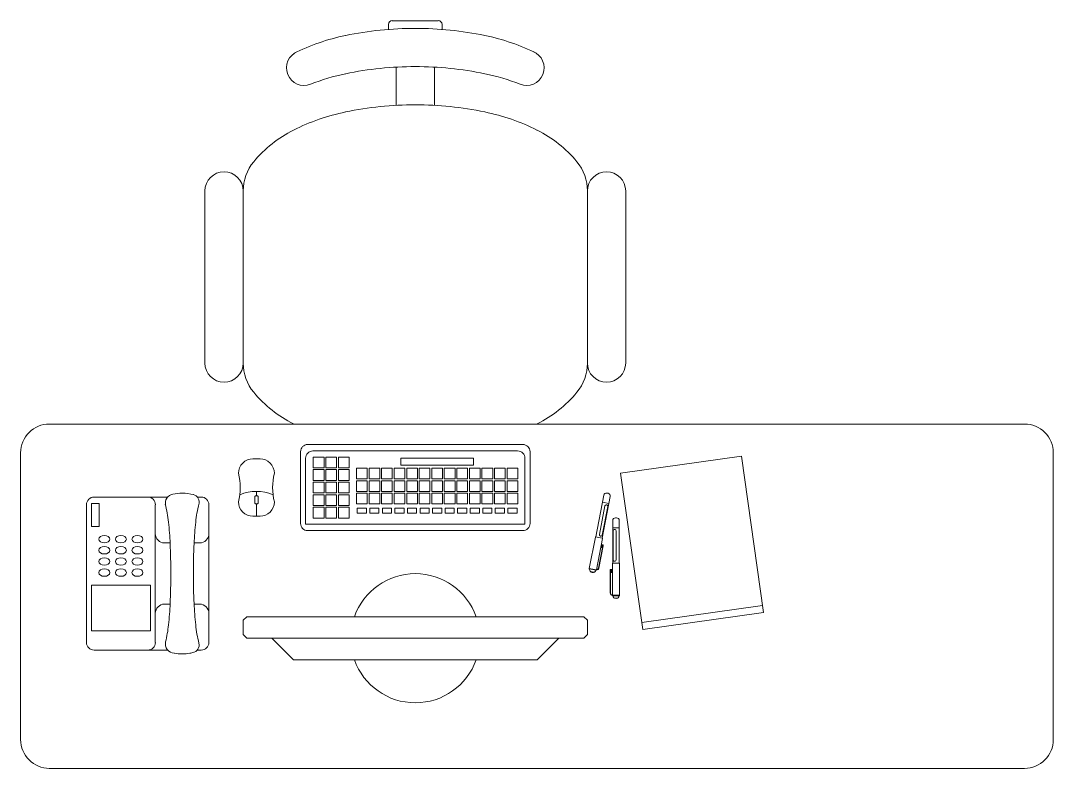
# Model space of a CAD drawing. Header units: millimetres. Extents: x 1551 to 1744, y 1536 to 1676.
# Drawn here: x 1720.92 to 1722.36, y 1641.251 to 1642.293 of the extents above; entities that cross this region are included whole.
import ezdxf

# ---------------------------------------------------------------- set-up
doc = ezdxf.new("R2010")
doc.units = ezdxf.units.MM
doc.layers.add('03_Fina', color=7, linetype='Continuous', lineweight=9)

# ---------------------------------------------------------------- blocks, each defined once
blk = doc.blocks.new('*U81')
blk.add_lwpolyline([(-0.0075, -0.0075), (0.0075, -0.0075), (0.0075, 0.0075), (-0.0075, 0.0075)], close=True)
blk = doc.blocks.new('*U82')
at = {"layer": '03_Fina', "color": 0, "linetype": 'ByBlock', "lineweight": -2, "transparency": 16777216}
for p in [(0, 0), (0.0175, 0), (0.035, 0), (0.0525, 0), (0.07, 0), (0.0875, 0), (0.105, 0), (0.1225, 0), (0.14, 0), (0.1575, 0), (0.175, 0), (0.1925, 0), (0.21, 0), (0, -0.0175), (0.0175, -0.0175), (0.035, -0.0175), (0.0525, -0.0175), (0.07, -0.0175), (0.0875, -0.0175), (0.105, -0.0175), (0.1225, -0.0175), (0.14, -0.0175), (0.1575, -0.0175), (0.175, -0.0175), (0.1925, -0.0175), (0.21, -0.0175), (0, -0.035), (0.0175, -0.035), (0.035, -0.035), (0.0525, -0.035), (0.07, -0.035), (0.0875, -0.035), (0.105, -0.035), (0.1225, -0.035), (0.14, -0.035), (0.1575, -0.035), (0.175, -0.035), (0.1925, -0.035), (0.21, -0.035)]:
    blk.add_blockref('*U81', p, dxfattribs=at)
blk = doc.blocks.new('*U75')
blk.add_lwpolyline([(-0.0075, -0.0075), (0.0075, -0.0075), (0.0075, 0.0075), (-0.0075, 0.0075)], close=True)
blk = doc.blocks.new('*U76')
at = {"layer": '03_Fina', "color": 0, "linetype": 'ByBlock', "lineweight": -2, "transparency": 16777216}
for p in [(0, 0), (0.0175, 0), (0.035, 0), (0, -0.0175), (0.0175, -0.0175), (0.035, -0.0175), (0, -0.035), (0.0175, -0.035), (0.035, -0.035), (0, -0.0525), (0.0175, -0.0525), (0.035, -0.0525), (0, -0.07), (0.0175, -0.07), (0.035, -0.07)]:
    blk.add_blockref('*U75', p, dxfattribs=at)
blk = doc.blocks.new('*U77')
blk.add_lwpolyline([(-0.0064, 0.0037), (0.0064, 0.0037), (0.0064, -0.0037), (-0.0064, -0.0037)], close=True)
blk = doc.blocks.new('*U78')
at = {"layer": '03_Fina', "color": 0, "linetype": 'ByBlock', "lineweight": -2, "transparency": 16777216}
for p in [(0, 0), (0.0175, 0), (0.035, 0), (0.0525, 0), (0.07, 0), (0.0875, 0), (0.105, 0), (0.1225, 0), (0.14, 0), (0.1575, 0), (0.175, 0), (0.1925, 0), (0.21, 0)]:
    blk.add_blockref('*U77', p, dxfattribs=at)
blk = doc.blocks.new('*U79')
blk.add_ellipse((0, 0), major_axis=(-0.0077, 0), ratio=0.672701)
blk = doc.blocks.new('*U80')
at = {"layer": '03_Fina', "color": 0, "linetype": 'ByBlock', "lineweight": -2, "transparency": 16777216}
for p in [(0, 0), (0.0231, 0), (0.0462, 0), (0, -0.0155), (0.0231, -0.0155), (0.0462, -0.0155), (0, -0.0311), (0.0231, -0.0311), (0.0462, -0.0311), (0, -0.0466), (0.0231, -0.0466), (0.0462, -0.0466)]:
    blk.add_blockref('*U79', p, dxfattribs=at)

msp = doc.modelspace()

# ---------------------------------------------------------------- linework, layer by layer
at = {"layer": '03_Fina', "color": 252, "lineweight": 9, "true_color": 0x939598}
for p, q in [((1721.5019, 1642.2929), (1721.4379, 1642.2929)), ((1721.4326, 1642.2808), (1721.4326, 1642.2876)), ((1721.5073, 1642.2808), (1721.5073, 1642.2876)), ((1721.4433, 1642.2282), (1721.4433, 1642.1748)), ((1721.4966, 1642.2282), (1721.4966, 1642.1748)), ((1721.1766, 1642.0556), (1721.1766, 1641.8156)), ((1721.2299, 1642.0556), (1721.2299, 1641.8156)), ((1721.7099, 1642.0556), (1721.7099, 1641.8156)), ((1721.7633, 1642.0556), (1721.7633, 1641.8156)), ((1721.1247, 1641.6289), (1721.0221, 1641.6289)), ((1721.1714, 1641.6289), (1721.166, 1641.6289)), ((1721.2484, 1641.6367), (1721.2484, 1641.6306)), ((1721.0114, 1641.4262), (1721.0114, 1641.6182)), ((1721.029, 1641.62), (1721.0184, 1641.62)), ((1721.0184, 1641.588), (1721.0184, 1641.62)), ((1721.029, 1641.588), (1721.029, 1641.62)), ((1721.1074, 1641.4262), (1721.1074, 1641.6182)), ((1721.1821, 1641.4262), (1721.1821, 1641.6182)), ((1721.2484, 1641.6194), (1721.2484, 1641.6021)), ((1721.7309, 1641.6216), (1721.7397, 1641.6199)), ((1721.029, 1641.588), (1721.0184, 1641.588)), ((1721.7543, 1641.5861), (1721.7453, 1641.5861)), ((1721.7126, 1641.5291), (1721.721, 1641.573)), ((1721.7214, 1641.5733), (1721.7306, 1641.5715)), ((1721.1281, 1641.5649), (1721.1202, 1641.5649)), ((1721.1693, 1641.5649), (1721.1614, 1641.5649)), ((1721.7308, 1641.5711), (1721.7224, 1641.5272)), ((1721.7224, 1641.5272), (1721.7126, 1641.5291)), ((1721.713, 1641.5286), (1721.7218, 1641.5269)), ((1721.7448, 1641.5365), (1721.7448, 1641.4919)), ((1721.7545, 1641.5369), (1721.7452, 1641.5369)), ((1721.7548, 1641.4919), (1721.7548, 1641.5365)), ((1721.7191, 1641.524), (1721.7144, 1641.5249)), ((1721.7191, 1641.524), (1721.7191, 1641.524)), ((1721.7224, 1641.5272), (1721.7224, 1641.5272)), ((1721.1005, 1641.5062), (1721.0184, 1641.5062)), ((1721.0184, 1641.5062), (1721.0184, 1641.4422)), ((1721.1005, 1641.5062), (1721.1005, 1641.4422)), ((1721.7448, 1641.4919), (1721.7448, 1641.4919)), ((1721.7448, 1641.4919), (1721.7548, 1641.4919)), ((1721.7543, 1641.4914), (1721.7454, 1641.4914)), ((1721.7475, 1641.488), (1721.7475, 1641.488)), ((1721.7475, 1641.488), (1721.7522, 1641.488)), ((1721.1281, 1641.4796), (1721.1202, 1641.4796)), ((1721.1693, 1641.4796), (1721.1614, 1641.4796)), ((1721.1005, 1641.4422), (1721.0184, 1641.4422)), ((1721.1247, 1641.4156), (1721.0221, 1641.4156)), ((1721.1714, 1641.4156), (1721.1658, 1641.4156))]:
    msp.add_line(p, q, dxfattribs=at)
for points in [[(1720.9596, 1641.7307), (1722.3196, 1641.7307, -0.414214), (1722.3596, 1641.6907), (1722.3596, 1641.2907, -0.414214), (1722.3196, 1641.2507), (1720.9596, 1641.2507, -0.414214), (1720.9196, 1641.2907), (1720.9196, 1641.6907, -0.414214)], [(1721.6199, 1641.7021), (1721.3199, 1641.7021, 0.414214), (1721.3099, 1641.6921), (1721.3099, 1641.5921, 0.414214), (1721.3199, 1641.5821), (1721.6199, 1641.5821, 0.414214), (1721.6299, 1641.5921), (1721.6299, 1641.6921, 0.414214)], [(1721.6228, 1641.5911), (1721.317, 1641.5911), (1721.317, 1641.6829, -0.414214), (1721.3272, 1641.6931), (1721.6126, 1641.6931, -0.414214), (1721.6228, 1641.6829)], [(1721.2534, 1641.6821), (1721.2434, 1641.6821, 0.414214), (1721.2234, 1641.6621, -0.125), (1721.2234, 1641.6221, 0.414214), (1721.2434, 1641.6021), (1721.2534, 1641.6021, 0.414214), (1721.2734, 1641.6221, -0.125), (1721.2734, 1641.6621, 0.414214)], [(1721.2496, 1641.6194), (1721.2473, 1641.6194, -0.414214), (1721.2461, 1641.6206), (1721.2461, 1641.6294, -0.414214), (1721.2473, 1641.6306), (1721.2496, 1641.6306, -0.414214), (1721.2508, 1641.6294), (1721.2508, 1641.6206, -0.414214)], [(1721.7282, 1641.5745), (1721.7285, 1641.5744, 0.414214), (1721.7307, 1641.5759), (1721.7384, 1641.6157, 0.414214), (1721.7369, 1641.6179), (1721.7366, 1641.618, 0.414214), (1721.7344, 1641.6165), (1721.7267, 1641.5767, 0.414214)], [(1721.748, 1641.5393), (1721.7477, 1641.5393, -0.414214), (1721.7459, 1641.5412), (1721.7459, 1641.5818, -0.414214), (1721.7477, 1641.5836), (1721.748, 1641.5836, -0.414214), (1721.7499, 1641.5818), (1721.7499, 1641.5412, -0.414214)]]:
    msp.add_lwpolyline(points, format="xyb", close=True, dxfattribs=at)
for points in [[(1721.5513, 1641.6735), (1721.4496, 1641.6735), (1721.4496, 1641.6833), (1721.5513, 1641.6833)], [(1721.9246, 1641.6858), (1721.7562, 1641.662), (1721.7871, 1641.4442), (1721.9554, 1641.468)], [(1721.954, 1641.4779), (1721.7857, 1641.4541), (1721.7871, 1641.4442), (1721.9554, 1641.468)], [(1721.7049, 1641.4621), (1721.2349, 1641.4621), (1721.2299, 1641.4571), (1721.2299, 1641.4371), (1721.2349, 1641.4321), (1721.7049, 1641.4321), (1721.7099, 1641.4371), (1721.7099, 1641.4571)], [(1721.2699, 1641.4321), (1721.2999, 1641.4021), (1721.6399, 1641.4021), (1721.6699, 1641.4321)]]:
    msp.add_lwpolyline(points, close=True, dxfattribs=at)
for points in [[(1721.7216, 1641.5732), (1721.7328, 1641.6314, -0.414214), (1721.7372, 1641.6344), (1721.7387, 1641.6341, -0.414214), (1721.7416, 1641.6297), (1721.7304, 1641.5715)], [(1721.7543, 1641.5369), (1721.7543, 1641.5961, 0.414214), (1721.7506, 1641.5999), (1721.7491, 1641.5999, 0.414214), (1721.7453, 1641.5961), (1721.7453, 1641.5369)], [(1721.7225, 1641.5279, 0.414214), (1721.7254, 1641.5298), (1721.7315, 1641.5611, 0.414214), (1721.731, 1641.5619), (1721.731, 1641.5619, 0.414214), (1721.7302, 1641.5614), (1721.7299, 1641.5596, 0.317837), (1721.7302, 1641.559, -0.317837), (1721.7303, 1641.5587), (1721.7303, 1641.5587, -0.517638), (1721.7299, 1641.5584, -0.317837), (1721.7293, 1641.5598), (1721.7296, 1641.5615, -0.414214), (1721.7311, 1641.5625, -0.414214), (1721.7321, 1641.561), (1721.726, 1641.5297, -0.414214), (1721.7224, 1641.5272)], [(1721.7448, 1641.4925, -0.414214), (1721.7423, 1641.495), (1721.7423, 1641.5269, -0.414214), (1721.743, 1641.5275), (1721.743, 1641.5275, -0.414214), (1721.7436, 1641.5269), (1721.7436, 1641.5251, -0.317837), (1721.7432, 1641.5245, 0.317837), (1721.743, 1641.5242), (1721.743, 1641.5242, 0.517638), (1721.7434, 1641.5239, 0.317837), (1721.7442, 1641.5251), (1721.7442, 1641.5269, 0.414214), (1721.743, 1641.5281, 0.414214), (1721.7417, 1641.5269), (1721.7417, 1641.495, 0.414214), (1721.7448, 1641.4919)]]:
    msp.add_lwpolyline(points, format="xyb", dxfattribs=at)
for centre, radius, start, end in [((1721.4379, 1642.2876), 0.00533, 90, 180), ((1721.5019, 1642.2876), 0.00533, 0, 90), ((1721.4699, 1641.8036), 0.4786, 90, 101.7009), ((1721.4699, 1641.8036), 0.4786, 78.2991, 90), ((1721.4331, 1641.9813), 0.2972, 101.7009, 116.5651), ((1721.5067, 1641.9813), 0.2972, 63.4349, 78.2991), ((1721.3148, 1642.2271), 0.0245, 111.5813, 291.5813), ((1721.625, 1642.2271), 0.0245, 248.4187, 68.4187), ((1721.4699, 1641.7503), 0.4786, 90, 101.7009), ((1721.4699, 1641.7503), 0.4786, 78.2991, 90), ((1721.4331, 1641.9279), 0.2972, 101.7009, 111.5813), ((1721.5067, 1641.9279), 0.2972, 68.4187, 78.2991), ((1721.4331, 1641.8746), 0.2972, 101.7009, 116.5651), ((1721.4699, 1641.697), 0.4786, 90, 101.7009), ((1721.4699, 1641.697), 0.4786, 78.2991, 90), ((1721.5067, 1641.8746), 0.2972, 63.4349, 78.2991), ((1721.3773, 1641.9863), 0.1723, 116.5651, 140.3607), ((1721.5626, 1641.9863), 0.1723, 39.6393, 63.4349), ((1721.2936, 1642.0556), 0.0637, 140.3607, 180), ((1721.6462, 1642.0556), 0.0637, 0, 39.6393), ((1721.2033, 1642.0556), 0.0267, 0, 180), ((1721.7366, 1642.0556), 0.0267, 0, 180), ((1721.2033, 1641.8156), 0.0267, 180, 0), ((1721.2936, 1641.8156), 0.0637, 180, 219.6393), ((1721.6462, 1641.8156), 0.0637, 320.3607, 0), ((1721.7366, 1641.8156), 0.0267, 180, 0), ((1721.3773, 1641.8849), 0.1723, 219.6393, 243.4349), ((1721.5626, 1641.8849), 0.1723, 296.5651, 320.3607), ((1721.0221, 1641.6182), 0.0107, 90, 180), ((1721.0968, 1641.6182), 0.0107, 0, 90), ((1721.1342, 1641.6204), 0.0128, 101.2958, 193.3617), ((1721.1448, 1641.5677), 0.0665, 90, 101.2958), ((1721.1448, 1641.5677), 0.0665, 76.0825, 90), ((1721.1579, 1641.622), 0.0107, 340.2489, 76.4245), ((1721.1714, 1641.6182), 0.0107, 0, 90), ((1721.2484, 1641.5763), 0.0604, 67.5, 112.5), ((1720.9365, 1641.5734), 0.1904, 6.1675, 13.8968), ((1721.1332, 1641.6343), 0.0197, 233.5958, 233.7272), ((1721.353, 1641.5734), 0.1904, 166.1032, 173.8325), ((1720.6546, 1641.543), 0.474, 2.5629, 6.1675), ((1721.635, 1641.543), 0.474, 173.8325, 177.4371), ((1721.1202, 1641.5777), 0.0128, 180, 270), ((1721.1693, 1641.5777), 0.0128, 270, 0), ((1721.7213, 1641.573), 0.000313, 79.0871, 169.0871), ((1721.7305, 1641.5712), 0.000313, 349.0871, 79.0871), ((1720.1915, 1641.5222), 0.9375, 0, 2.5629), ((1722.098, 1641.5222), 0.9375, 177.4371, 180), ((1721.713, 1641.529), 0.0005, 169.0871, 262.2718), ((1721.7175, 1641.5282), 0.0045, 175.4565, 342.7176), ((1721.7452, 1641.5365), 0.000313, 90, 180), ((1721.7545, 1641.5365), 0.000313, 0, 90), ((1720.1915, 1641.5222), 0.9375, 357.4371, 0), ((1722.098, 1641.5222), 0.9375, 180, 182.5629), ((1721.4699, 1641.4321), 0.09, 19.4712, 160.5288), ((1721.7219, 1641.5273), 0.0005, 255.9023, 349.0871), ((1721.7453, 1641.4919), 0.0005, 180, 273.1847), ((1721.7498, 1641.4919), 0.0045, 186.3695, 353.6305), ((1721.7543, 1641.4919), 0.0005, 266.8153, 0), ((1721.1202, 1641.4668), 0.0128, 90, 180), ((1720.6546, 1641.5015), 0.474, 353.8325, 357.4371), ((1721.635, 1641.5015), 0.474, 182.5629, 186.1675), ((1721.1693, 1641.4668), 0.0128, 0, 90), ((1720.9365, 1641.471), 0.1904, 346.6383, 353.8325), ((1721.353, 1641.471), 0.1904, 186.1675, 193.8968), ((1721.0221, 1641.4262), 0.0107, 180, 270), ((1721.0968, 1641.4262), 0.0107, 270, 0), ((1721.1342, 1641.4241), 0.0128, 166.6383, 268.4297), ((1721.1578, 1641.4226), 0.0107, 279.5352, 14.6502), ((1721.1714, 1641.4262), 0.0107, 270, 0), ((1721.1448, 1641.4767), 0.0665, 260.5924, 270), ((1721.1448, 1641.4767), 0.0665, 270, 279.4076), ((1721.1494, 1641.449), 0.0384, 279.4076, 287.8024), ((1721.4699, 1641.4321), 0.09, 199.4712, 340.5288)]:
    msp.add_arc(centre, radius, start, end, dxfattribs=at)

# ---------------------------------------------------------------- block references
at = {"layer": '03_Fina', "color": 252, "lineweight": 9, "true_color": 0x939598, "rotation": 180}
for name, p in [('*U76', (1721.3702, 1641.6071)), ('*U82', (1721.6054, 1641.6267)), ('*U78', (1721.6054, 1641.6099)), ('*U80', (1721.0825, 1641.5236))]:
    msp.add_blockref(name, p, dxfattribs=at)

doc.saveas('drawing.dxf')
